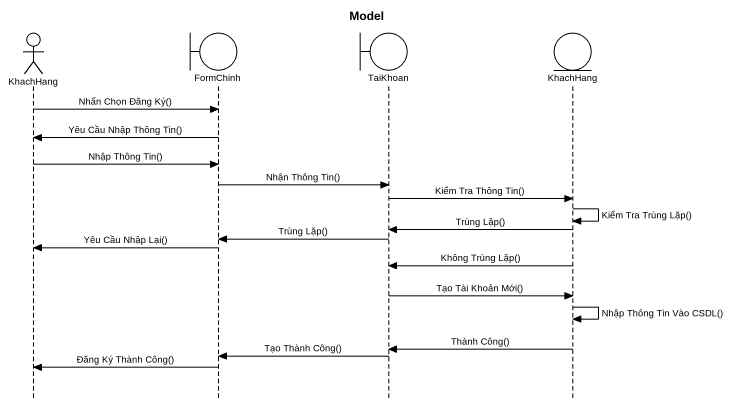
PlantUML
@startuml
title Model
hide footbox
actor KhachHang
boundary FormChinh
boundary TaiKhoan
entity "KhachHang" as KhachHang_2

KhachHang -> FormChinh : Nhấn Chọn Đăng Ký()
FormChinh -> KhachHang : Yêu Cầu Nhập Thông Tin()
KhachHang -> FormChinh : Nhập Thông Tin()
FormChinh -> TaiKhoan : Nhận Thông Tin()
TaiKhoan -> KhachHang_2 : Kiểm Tra Thông Tin()
KhachHang_2 -> KhachHang_2 : Kiểm Tra Trùng Lặp()
KhachHang_2 -> TaiKhoan : Trùng Lặp()
TaiKhoan -> FormChinh : Trùng Lặp()
FormChinh -> KhachHang : Yêu Cầu Nhập Lại()
KhachHang_2 -> TaiKhoan : Không Trùng Lặp()
TaiKhoan -> KhachHang_2 : Tạo Tài Khoản Mới()
KhachHang_2 -> KhachHang_2 : Nhập Thông Tin Vào CSDL()
KhachHang_2 -> TaiKhoan : Thành Công()
TaiKhoan -> FormChinh : Tạo Thành Công()
FormChinh -> KhachHang : Đăng Ký Thành Công()
@enduml
